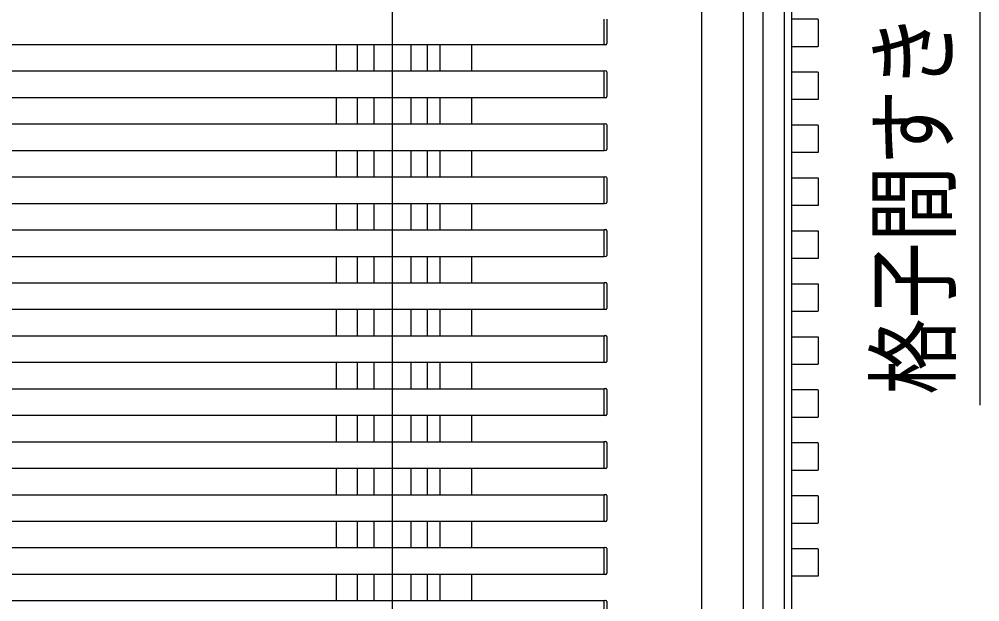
# Model space of a CAD drawing. Units: millimetres, scale not verified. Extents: x -8410 to 8410, y -5940 to 5940.
# Drawn here: x 2825 to 3731, y -2151 to -1601 of the extents above; entities that cross this region are included whole.
import ezdxf
from ezdxf.enums import TextEntityAlignment as Align

# ---------------------------------------------------------------- set-up
doc = ezdxf.new("R2010")
doc.units = ezdxf.units.MM
doc.header["$LTSCALE"] = 30
for name, color, linetype in [('0-2_YKK_12', 2, 'Continuous'), ('0-4_YKK_A1', 4, 'Continuous'), ('0-5_YKK_D', 6, 'Continuous')]:
    doc.layers.add(name, color=color, linetype=linetype)
doc.styles.add('ＭＳ ゴシック', font='')
doc.styles.get('ＭＳ ゴシック').set_extended_font_data('MS Gothic')

msp = doc.modelspace()

# ---------------------------------------------------------------- linework, layer by layer
at = {"layer": '0-2_YKK_12'}
for p, q in [((3177, -1081.29), (3177, -4095.4)), ((3508, -1112.45), (3508, -4109.79)), ((3177, -1124.61), (3177, -4095.4))]:
    msp.add_line(p, q, dxfattribs=at)
at = {"layer": '0-4_YKK_A1'}
for p, q in [((3469, -3900), (3469, -1144.98)), ((3527, -2176.19), (3527, -1151.19)), ((3547, -2176.62), (3547, -1151.62)), ((3554, -2176.19), (3554, -1151.19)), ((3377, -1625.04), (3377, -1600.74)), ((3379.5, -1600.83), (3379.5, -1623.95)), ((3553.7, -1601.49), (3553.7, -1625.89)), ((3578.7, -1600.89), (3554.3, -1600.89)), ((3579.3, -1625.89), (3579.3, -1601.49)), ((-543, -1624.74), (3377, -1624.74)), ((3124, -1624.74), (3124, -1649.74)), ((3144, -1624.74), (3144, -1649.74)), ((3159.5, -1624.74), (3159.5, -1649.74)), ((3194.5, -1624.74), (3194.5, -1649.74)), ((3210, -1624.74), (3210, -1649.74)), ((3222.2, -1649.74), (3222.2, -1624.74)), ((3252.2, -1649.74), (3252.2, -1624.74)), ((3377, -1625.04), (3377, -1623.74)), ((3378.56, -1624.95), (3377, -1625.04)), ((3379.5, -1623.65), (3379.5, -1623.95)), ((3554.3, -1626.49), (3578.7, -1626.49)), ((-543, -1649.74), (3377, -1649.74)), ((3377, -1675.04), (3377, -1650.74)), ((3379.5, -1650.54), (3379.5, -1650.83)), ((3379.5, -1650.83), (3379.5, -1673.95)), ((3553.7, -1651.49), (3553.7, -1675.89)), ((3578.7, -1650.89), (3554.3, -1650.89)), ((3579.3, -1675.89), (3579.3, -1651.49)), ((-543, -1674.74), (3377, -1674.74)), ((3124, -1674.74), (3124, -1699.74)), ((3144, -1674.74), (3144, -1699.74)), ((3159.5, -1674.74), (3159.5, -1699.74)), ((3194.5, -1674.74), (3194.5, -1699.74)), ((3210, -1674.74), (3210, -1699.74)), ((3222.2, -1699.74), (3222.2, -1674.74)), ((3252.2, -1699.74), (3252.2, -1674.74)), ((3377, -1675.04), (3377, -1673.74)), ((3378.56, -1674.95), (3377, -1675.04)), ((3379.5, -1673.65), (3379.5, -1673.95)), ((3554.3, -1676.49), (3578.7, -1676.49)), ((-543, -1699.74), (3377, -1699.74)), ((3377, -1725.04), (3377, -1700.74)), ((3379.5, -1700.54), (3379.5, -1700.83)), ((3379.5, -1700.83), (3379.5, -1723.95)), ((3553.7, -1701.49), (3553.7, -1725.89)), ((3578.7, -1700.89), (3554.3, -1700.89)), ((3579.3, -1725.89), (3579.3, -1701.49)), ((-543, -1724.74), (3377, -1724.74)), ((3124, -1724.74), (3124, -1749.74)), ((3144, -1724.74), (3144, -1749.74)), ((3159.5, -1724.74), (3159.5, -1749.74)), ((3194.5, -1724.74), (3194.5, -1749.74)), ((3210, -1724.74), (3210, -1749.74)), ((3222.2, -1749.74), (3222.2, -1724.74)), ((3252.2, -1749.74), (3252.2, -1724.74)), ((3377, -1725.04), (3377, -1723.74)), ((3378.56, -1724.95), (3377, -1725.04)), ((3379.5, -1723.65), (3379.5, -1723.95)), ((3554.3, -1726.49), (3578.7, -1726.49)), ((-543, -1749.74), (3377, -1749.74)), ((3377, -1775.04), (3377, -1750.74)), ((3379.5, -1750.54), (3379.5, -1750.83)), ((3379.5, -1750.83), (3379.5, -1773.95)), ((3553.7, -1751.49), (3553.7, -1775.89)), ((3578.7, -1750.89), (3554.3, -1750.89)), ((3579.3, -1775.89), (3579.3, -1751.49)), ((-543, -1774.74), (3377, -1774.74)), ((3124, -1774.74), (3124, -1799.74)), ((3144, -1774.74), (3144, -1799.74)), ((3159.5, -1774.74), (3159.5, -1799.74)), ((3194.5, -1774.74), (3194.5, -1799.74)), ((3210, -1774.74), (3210, -1799.74)), ((3222.2, -1799.74), (3222.2, -1774.74)), ((3252.2, -1799.74), (3252.2, -1774.74)), ((3377, -1775.04), (3377, -1773.74)), ((3378.56, -1774.95), (3377, -1775.04)), ((3379.5, -1773.65), (3379.5, -1773.95)), ((3554.3, -1776.49), (3578.7, -1776.49)), ((-543, -1799.74), (3377, -1799.74)), ((3377, -1825.04), (3377, -1800.74)), ((3379.5, -1800.54), (3379.5, -1800.83)), ((3379.5, -1800.83), (3379.5, -1823.95)), ((3553.7, -1801.49), (3553.7, -1825.89)), ((3578.7, -1800.89), (3554.3, -1800.89)), ((3579.3, -1825.89), (3579.3, -1801.49)), ((-543, -1824.74), (3377, -1824.74)), ((3124, -1824.74), (3124, -1849.74)), ((3144, -1824.74), (3144, -1849.74)), ((3159.5, -1824.74), (3159.5, -1849.74)), ((3194.5, -1824.74), (3194.5, -1849.74)), ((3210, -1824.74), (3210, -1849.74)), ((3222.2, -1849.74), (3222.2, -1824.74)), ((3252.2, -1849.74), (3252.2, -1824.74)), ((3377, -1825.04), (3377, -1823.74)), ((3378.56, -1824.95), (3377, -1825.04)), ((3379.5, -1823.65), (3379.5, -1823.95)), ((3554.3, -1826.49), (3578.7, -1826.49)), ((-543, -1849.74), (3377, -1849.74)), ((3377, -1875.04), (3377, -1850.74)), ((3379.5, -1850.54), (3379.5, -1850.83)), ((3379.5, -1850.83), (3379.5, -1873.95)), ((3553.7, -1851.49), (3553.7, -1875.89)), ((3578.7, -1850.89), (3554.3, -1850.89)), ((3579.3, -1875.89), (3579.3, -1851.49)), ((-543, -1874.74), (3377, -1874.74)), ((3124, -1874.74), (3124, -1899.74)), ((3144, -1874.74), (3144, -1899.74)), ((3159.5, -1874.74), (3159.5, -1899.74)), ((3194.5, -1874.74), (3194.5, -1899.74)), ((3210, -1874.74), (3210, -1899.74)), ((3222.2, -1899.74), (3222.2, -1874.74)), ((3252.2, -1899.74), (3252.2, -1874.74)), ((3377, -1875.04), (3377, -1873.74)), ((3378.56, -1874.95), (3377, -1875.04)), ((3379.5, -1873.65), (3379.5, -1873.95)), ((3554.3, -1876.49), (3578.7, -1876.49)), ((-543, -1899.74), (3377, -1899.74)), ((3377, -1925.04), (3377, -1900.74)), ((3379.5, -1900.54), (3379.5, -1900.83)), ((3379.5, -1900.83), (3379.5, -1923.95)), ((3553.7, -1901.49), (3553.7, -1925.89)), ((3578.7, -1900.89), (3554.3, -1900.89)), ((3579.3, -1925.89), (3579.3, -1901.49)), ((-543, -1924.74), (3377, -1924.74)), ((3124, -1924.74), (3124, -1949.74)), ((3144, -1924.74), (3144, -1949.74)), ((3159.5, -1924.74), (3159.5, -1949.74)), ((3194.5, -1924.74), (3194.5, -1949.74)), ((3210, -1924.74), (3210, -1949.74)), ((3222.2, -1949.74), (3222.2, -1924.74)), ((3252.2, -1949.74), (3252.2, -1924.74)), ((3377, -1925.04), (3377, -1923.74)), ((3378.56, -1924.95), (3377, -1925.04)), ((3379.5, -1923.65), (3379.5, -1923.95)), ((3554.3, -1926.49), (3578.7, -1926.49)), ((-543, -1949.74), (3377, -1949.74)), ((3377, -1975.04), (3377, -1950.74)), ((3379.5, -1950.54), (3379.5, -1950.83)), ((3379.5, -1950.83), (3379.5, -1973.95)), ((3553.7, -1951.49), (3553.7, -1975.89)), ((3578.7, -1950.89), (3554.3, -1950.89)), ((3579.3, -1975.89), (3579.3, -1951.49)), ((-543, -1974.74), (3377, -1974.74)), ((3124, -1974.74), (3124, -1999.74)), ((3144, -1974.74), (3144, -1999.74)), ((3159.5, -1974.74), (3159.5, -1999.74)), ((3194.5, -1974.74), (3194.5, -1999.74)), ((3210, -1974.74), (3210, -1999.74)), ((3222.2, -1999.74), (3222.2, -1974.74)), ((3252.2, -1999.74), (3252.2, -1974.74)), ((3377, -1975.04), (3377, -1973.74)), ((3378.56, -1974.95), (3377, -1975.04)), ((3379.5, -1973.65), (3379.5, -1973.95)), ((3554.3, -1976.49), (3578.7, -1976.49)), ((3547, -3900), (3547, -1986)), ((-543, -1999.74), (3377, -1999.74)), ((3377, -2025.04), (3377, -2000.74)), ((3379.5, -2000.54), (3379.5, -2000.83)), ((3379.5, -2000.83), (3379.5, -2023.95)), ((3553.7, -2001.49), (3553.7, -2025.89)), ((3578.7, -2000.89), (3554.3, -2000.89)), ((3579.3, -2025.89), (3579.3, -2001.49)), ((-543, -2024.74), (3377, -2024.74)), ((3124, -2024.74), (3124, -2049.74)), ((3144, -2024.74), (3144, -2049.74)), ((3159.5, -2024.74), (3159.5, -2049.74)), ((3194.5, -2024.74), (3194.5, -2049.74)), ((3210, -2024.74), (3210, -2049.74)), ((3222.2, -2049.74), (3222.2, -2024.74)), ((3252.2, -2049.74), (3252.2, -2024.74)), ((3377, -2025.04), (3377, -2023.74)), ((3378.56, -2024.95), (3377, -2025.04)), ((3379.5, -2023.65), (3379.5, -2023.95)), ((3554.3, -2026.49), (3578.7, -2026.49)), ((-543, -2049.74), (3377, -2049.74)), ((3377, -2075.04), (3377, -2050.74)), ((3379.5, -2050.54), (3379.5, -2050.83)), ((3379.5, -2050.83), (3379.5, -2073.95)), ((3553.7, -2051.49), (3553.7, -2075.89)), ((3578.7, -2050.89), (3554.3, -2050.89)), ((3579.3, -2075.89), (3579.3, -2051.49)), ((-543, -2074.74), (3377, -2074.74)), ((3124, -2074.74), (3124, -2099.74)), ((3144, -2074.74), (3144, -2099.74)), ((3159.5, -2074.74), (3159.5, -2099.74)), ((3194.5, -2074.74), (3194.5, -2099.74)), ((3210, -2074.74), (3210, -2099.74)), ((3222.2, -2099.74), (3222.2, -2074.74)), ((3252.2, -2099.74), (3252.2, -2074.74)), ((3377, -2075.04), (3377, -2073.74)), ((3378.56, -2074.95), (3377, -2075.04)), ((3379.5, -2073.65), (3379.5, -2073.95)), ((3554.3, -2076.49), (3578.7, -2076.49)), ((-543, -2099.74), (3377, -2099.74)), ((3377, -2125.04), (3377, -2100.74)), ((3379.5, -2100.54), (3379.5, -2100.83)), ((3379.5, -2100.83), (3379.5, -2123.95)), ((3553.7, -2101.49), (3553.7, -2125.89)), ((3578.7, -2100.89), (3554.3, -2100.89)), ((3579.3, -2125.89), (3579.3, -2101.49)), ((-543, -2124.74), (3377, -2124.74)), ((3124, -2124.74), (3124, -2149.74)), ((3144, -2124.74), (3144, -2149.74)), ((3159.5, -2124.74), (3159.5, -2149.74)), ((3194.5, -2124.74), (3194.5, -2149.74)), ((3210, -2124.74), (3210, -2149.74)), ((3222.2, -2149.74), (3222.2, -2124.74)), ((3252.2, -2149.74), (3252.2, -2124.74)), ((3377, -2125.04), (3377, -2123.74)), ((3378.56, -2124.95), (3377, -2125.04)), ((3379.5, -2123.65), (3379.5, -2123.95)), ((3554.3, -2126.49), (3578.7, -2126.49)), ((-543, -2149.74), (3377, -2149.74)), ((3377, -2175.04), (3377, -2150.74)), ((3379.5, -2150.54), (3379.5, -2150.83)), ((3379.5, -2150.83), (3379.5, -2173.95))]:
    msp.add_line(p, q, dxfattribs=at)
for points in [[(3547, -3899.98), (3547, -1144.98), (3469, -1144.98)], [(3377, -1650.74), (3377, -1649.44), (3378.56, -1649.54)], [(3377, -1700.74), (3377, -1699.44), (3378.56, -1699.54)], [(3377, -1750.74), (3377, -1749.44), (3378.56, -1749.54)], [(3377, -1800.74), (3377, -1799.44), (3378.56, -1799.54)], [(3377, -1850.74), (3377, -1849.44), (3378.56, -1849.54)], [(3377, -1900.74), (3377, -1899.44), (3378.56, -1899.54)], [(3377, -1950.74), (3377, -1949.44), (3378.56, -1949.54)], [(3377, -2000.74), (3377, -1999.44), (3378.56, -1999.54)], [(3377, -2050.74), (3377, -2049.44), (3378.56, -2049.54)], [(3377, -2100.74), (3377, -2099.44), (3378.56, -2099.54)], [(3377, -2150.74), (3377, -2149.44), (3378.56, -2149.54)]]:
    msp.add_lwpolyline(points, dxfattribs=at)
for centre, radius, start, end in [((3554.3, -1601.49), 0.6, 90, 180), ((3578.7, -1601.49), 0.6, 0, 90), ((3378.5, -1623.95), 1, 273.5, 0), ((3554.3, -1625.89), 0.6, 180, 270), ((3578.7, -1625.89), 0.6, 270, 0), ((3378.5, -1650.54), 1, 0, 86.5), ((3554.3, -1651.49), 0.6, 90, 180), ((3578.7, -1651.49), 0.6, 0, 90), ((3378.5, -1673.95), 1, 273.5, 0), ((3554.3, -1675.89), 0.6, 180, 270), ((3578.7, -1675.89), 0.6, 270, 0), ((3378.5, -1700.54), 1, 0, 86.5), ((3554.3, -1701.49), 0.6, 90, 180), ((3578.7, -1701.49), 0.6, 0, 90), ((3378.5, -1723.95), 1, 273.5, 0), ((3554.3, -1725.89), 0.6, 180, 270), ((3578.7, -1725.89), 0.6, 270, 0), ((3378.5, -1750.54), 1, 0, 86.5), ((3554.3, -1751.49), 0.6, 90, 180), ((3578.7, -1751.49), 0.6, 0, 90), ((3378.5, -1773.95), 1, 273.5, 0), ((3554.3, -1775.89), 0.6, 180, 270), ((3578.7, -1775.89), 0.6, 270, 0), ((3378.5, -1800.54), 1, 0, 86.5), ((3554.3, -1801.49), 0.6, 90, 180), ((3578.7, -1801.49), 0.6, 0, 90), ((3378.5, -1823.95), 1, 273.5, 0), ((3554.3, -1825.89), 0.6, 180, 270), ((3578.7, -1825.89), 0.6, 270, 0), ((3378.5, -1850.54), 1, 0, 86.5), ((3554.3, -1851.49), 0.6, 90, 180), ((3578.7, -1851.49), 0.6, 0, 90), ((3378.5, -1873.95), 1, 273.5, 0), ((3554.3, -1875.89), 0.6, 180, 270), ((3578.7, -1875.89), 0.6, 270, 0), ((3378.5, -1900.54), 1, 0, 86.5), ((3554.3, -1901.49), 0.6, 90, 180), ((3578.7, -1901.49), 0.6, 0, 90), ((3378.5, -1923.95), 1, 273.5, 0), ((3554.3, -1925.89), 0.6, 180, 270), ((3578.7, -1925.89), 0.6, 270, 0), ((3378.5, -1950.54), 1, 0, 86.5), ((3554.3, -1951.49), 0.6, 90, 180), ((3578.7, -1951.49), 0.6, 0, 90), ((3378.5, -1973.95), 1, 273.5, 0), ((3554.3, -1975.89), 0.6, 180, 270), ((3578.7, -1975.89), 0.6, 270, 0), ((3378.5, -2000.54), 1, 0, 86.5), ((3554.3, -2001.49), 0.6, 90, 180), ((3578.7, -2001.49), 0.6, 0, 90), ((3378.5, -2023.95), 1, 273.5, 0), ((3554.3, -2025.89), 0.6, 180, 270), ((3578.7, -2025.89), 0.6, 270, 0), ((3378.5, -2050.54), 1, 0, 86.5), ((3554.3, -2051.49), 0.6, 90, 180), ((3578.7, -2051.49), 0.6, 0, 90), ((3378.5, -2073.95), 1, 273.5, 0), ((3554.3, -2075.89), 0.6, 180, 270), ((3578.7, -2075.89), 0.6, 270, 0), ((3378.5, -2100.54), 1, 0, 86.5), ((3554.3, -2101.49), 0.6, 90, 180), ((3578.7, -2101.49), 0.6, 0, 90), ((3378.5, -2123.95), 1, 273.5, 0), ((3554.3, -2125.89), 0.6, 180, 270), ((3578.7, -2125.89), 0.6, 270, 0), ((3378.5, -2150.54), 1, 0, 86.5)]:
    msp.add_arc(centre, radius, start, end, dxfattribs=at)
at = {"layer": '0-5_YKK_D'}
msp.add_lwpolyline([(3731.39, -1175.97), (3731.39, -1200.97), (3731.39, -1965.37)], dxfattribs=at)

# ---------------------------------------------------------------- texts
at = {"layer": '0-5_YKK_D', "style": 'ＭＳ ゴシック', "width": 0.8}
msp.add_text('格子間すき間≧25', height=65.98, rotation=90, dxfattribs=at).set_placement((3721.39, -1955.37), align=Align.BOTTOM_LEFT)

doc.saveas('drawing.dxf')
